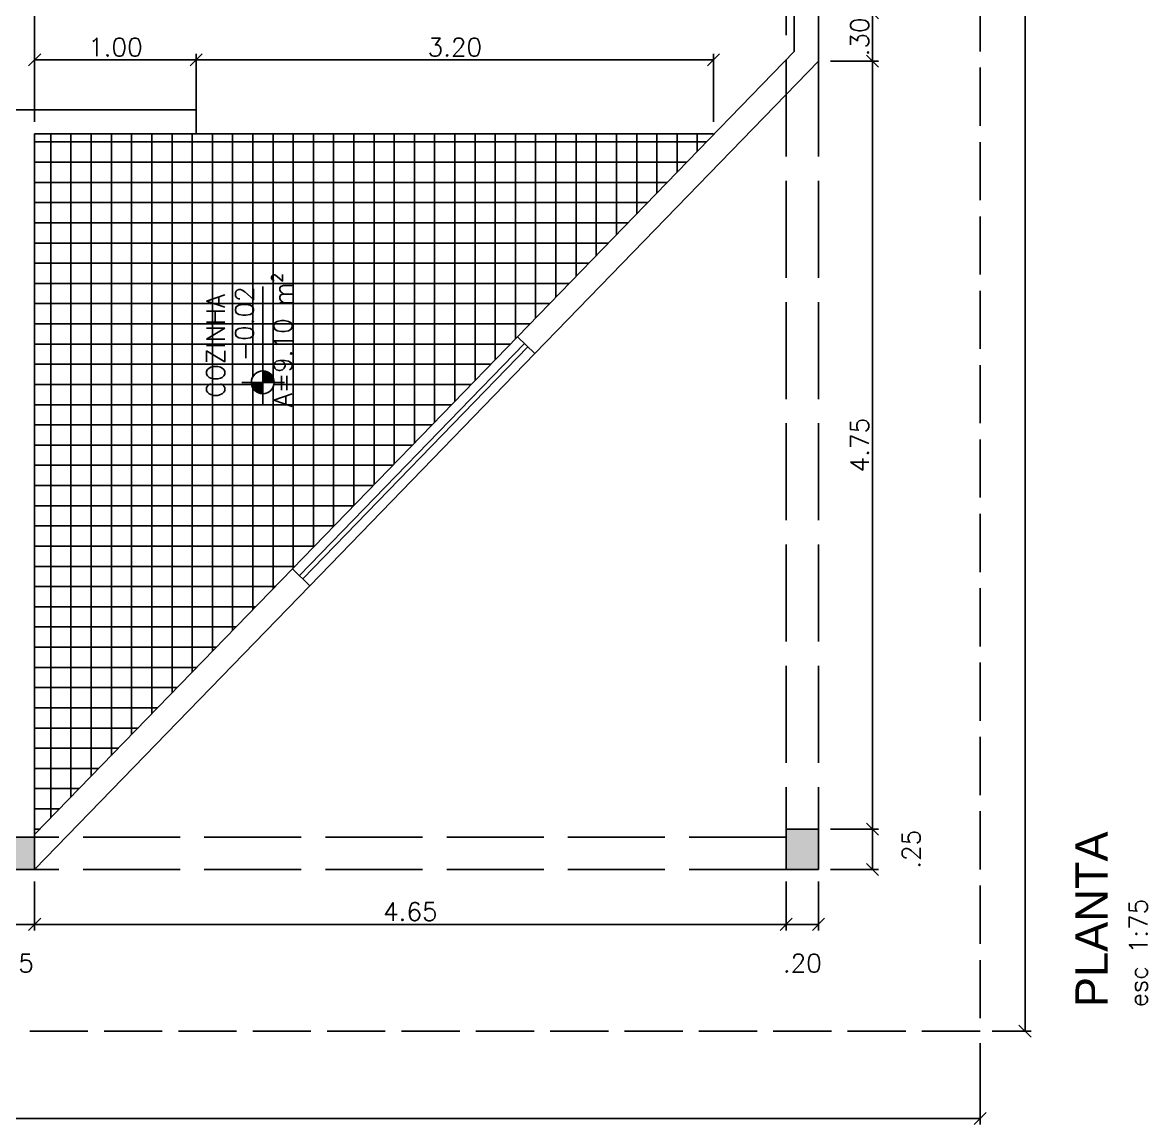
# Model space of a CAD drawing. Header units: inches. Extents: x -2 to 120, y -6 to 26.
# Drawn here: x 60.12 to 67.08, y -3.16 to 3.66 of the extents above; entities that cross this region are included whole.
import ezdxf

# ---------------------------------------------------------------- set-up
doc = ezdxf.new("R2010")
doc.units = ezdxf.units.IN
doc.header["$MEASUREMENT"] = 0
doc.linetypes.add('ACAD_ISO02W100', pattern=[15, 12, -3])
for name, color, linetype in [('Alvenaria', 4, 'Continuous'), ('ARQ-COTAS', 1, 'Continuous'), ('ARQ-NIVEL', 1, 'Continuous'), ('ARQ-TEXTO2', 2, 'Continuous'), ('ARQ-TEXTO3', 3, 'Continuous'), ('ARQ-TEXTO4', 4, 'Continuous'), ('Estrutura', 6, 'Continuous'), ('Hachura', 8, 'Continuous'), ('Janela', 3, 'Continuous'), ('Peitoril', 1, 'Continuous'), ('Projecao', 1, 'ACAD_ISO02W100')]:
    doc.layers.add(name, color=color, linetype=linetype)
doc.layers.get('0').off()
doc.styles.add('ROMANS', font='romans.shx')
doc.dimstyles.new('1-75', dxfattribs={"dimscale": 0.75, "dimtxt": 0.15, "dimasz": 0.1, "dimexe": 0.05, "dimexo": 0.1, "dimgap": 0.03, "dimtad": 1, "dimzin": 5, "dimdsep": 46, "dimtxsty": 'ROMANS', "dimblk": 'OBLIQUE', "dimcen": 0, "dimclrd": 256, "dimclre": 256, "dimclrt": 2, "dimadec": 0, "dimazin": 0, "dimtfac": 1, "dimtofl": 0, "dimtmove": 2, "dimatfit": 3, "dimfxl": 0.04, "dimtolj": 1, "dimtzin": 1, "dimarcsym": 0})

# ---------------------------------------------------------------- blocks, each defined once
blk = doc.blocks.new('nivel planta')
at = {"layer": 'ARQ-NIVEL', "color": 1}
for p, q in [((-0.7909, 0.174), (-0.7909, -0.1786)), ((0, 0), (-0.9695, 0)), ((-0.8843, 0.007), (-0.7909, 0.007)), ((-0.8834, 0.0148), (-0.7909, 0.0148)), ((-0.8818, 0.0226), (-0.7909, 0.0226)), ((-0.8795, 0.0304), (-0.7909, 0.0304)), ((-0.8764, 0.0382), (-0.7909, 0.0382)), ((-0.8725, 0.0461), (-0.7909, 0.0461)), ((-0.8676, 0.0539), (-0.7909, 0.0539)), ((-0.8615, 0.0617), (-0.7909, 0.0617)), ((-0.8538, 0.0695), (-0.7909, 0.0695)), ((-0.8439, 0.0773), (-0.7909, 0.0773)), ((-0.8301, 0.0851), (-0.7909, 0.0851)), ((-0.7909, -0.0008), (-0.6971, -0.0008)), ((-0.7909, -0.0086), (-0.6975, -0.0086)), ((-0.7909, -0.0164), (-0.6986, -0.0164)), ((-0.7909, -0.0243), (-0.7003, -0.0243)), ((-0.7909, -0.0321), (-0.7028, -0.0321)), ((-0.7909, -0.0399), (-0.706, -0.0399)), ((-0.7909, -0.0477), (-0.7101, -0.0477)), ((-0.7909, -0.0555), (-0.7153, -0.0555)), ((-0.7909, -0.0633), (-0.7217, -0.0633)), ((-0.7909, -0.0711), (-0.7298, -0.0711)), ((-0.7909, -0.0789), (-0.7403, -0.0789)), ((-0.7909, -0.0868), (-0.7553, -0.0868))]:
    blk.add_line(p, q, dxfattribs=at)
blk.add_circle((-0.7909, 0), 0.0937, dxfattribs=at)
blk = doc.blocks.new('_Oblique')
at = {"color": 0, "linetype": 'ByBlock', "lineweight": -2}
blk.add_line((-0.5, -0.5), (0.5, 0.5), dxfattribs=at)
blk = doc.blocks.new('*D708')
at = {"layer": 'ARQ-COTAS', "lineweight": -2, "transparency": 16777216}
for p, q in [((65.1191, 3.7194), (65.4154, 3.7194)), ((65.3779, 3.7194), (65.3779, 3.4194)), ((65.1191, 3.4194), (65.4154, 3.4194))]:
    blk.add_line(p, q, dxfattribs=at)
at = {"layer": 'DEFPOINTS', "color": 0, "transparency": 16777216}
for p in [(65.0441, 3.7194), (65.0441, 3.4194), (65.3779, 3.4194)]:
    blk.add_point(p, dxfattribs=at)
at = {"layer": 'ARQ-COTAS', "lineweight": -2, "transparency": 16777216, "xscale": 0.07500000000000001, "yscale": 0.07500000000000001, "zscale": 0.07500000000000001}
for p, rotation in [((65.3779, 3.7194), 90), ((65.3779, 3.4194), 270)]:
    blk.add_blockref('_Oblique', p, dxfattribs=dict(at, rotation=rotation))
at = {"layer": 'ARQ-COTAS', "color": 2, "transparency": 16777216, "insert": (65.2992, 3.5694), "char_height": 0.1125, "attachment_point": 5, "rotation": 90, "style": 'ROMANS'}
blk.add_mtext('\\A1;.30', dxfattribs=at)
blk = doc.blocks.new('*D709')
at = {"layer": 'ARQ-COTAS', "lineweight": -2, "transparency": 16777216}
for p, q in [((65.1191, 3.4194), (65.4154, 3.4194)), ((65.3779, 3.4194), (65.3779, -1.3306)), ((65.1191, -1.3306), (65.4154, -1.3306))]:
    blk.add_line(p, q, dxfattribs=at)
at = {"layer": 'DEFPOINTS', "color": 0, "transparency": 16777216}
for p in [(65.0441, 3.4194), (65.0441, -1.3306), (65.3779, -1.3306)]:
    blk.add_point(p, dxfattribs=at)
at = {"layer": 'ARQ-COTAS', "lineweight": -2, "transparency": 16777216, "xscale": 0.07500000000000001, "yscale": 0.07500000000000001, "zscale": 0.07500000000000001}
for p, rotation in [((65.3779, 3.4194), 90), ((65.3779, -1.3306), 270)]:
    blk.add_blockref('_Oblique', p, dxfattribs=dict(at, rotation=rotation))
at = {"layer": 'ARQ-COTAS', "color": 2, "transparency": 16777216, "insert": (65.2992, 1.0444), "char_height": 0.1125, "attachment_point": 5, "rotation": 90, "style": 'ROMANS'}
blk.add_mtext('\\A1;4.75', dxfattribs=at)
blk = doc.blocks.new('*D710')
at = {"layer": 'ARQ-COTAS', "lineweight": -2, "transparency": 16777216}
for p, q in [((65.1191, -1.3306), (65.4154, -1.3306)), ((65.3779, -1.3306), (65.3779, -1.5806)), ((65.1191, -1.5806), (65.4154, -1.5806))]:
    blk.add_line(p, q, dxfattribs=at)
at = {"layer": 'DEFPOINTS', "color": 0, "transparency": 16777216}
for p in [(65.0441, -1.3306), (65.0441, -1.5806), (65.3779, -1.5806)]:
    blk.add_point(p, dxfattribs=at)
at = {"layer": 'ARQ-COTAS', "lineweight": -2, "transparency": 16777216, "xscale": 0.07500000000000001, "yscale": 0.07500000000000001, "zscale": 0.07500000000000001}
for p, rotation in [((65.3779, -1.3306), 90), ((65.3779, -1.5806), 270)]:
    blk.add_blockref('_Oblique', p, dxfattribs=dict(at, rotation=rotation))
at = {"layer": 'ARQ-COTAS', "color": 2, "transparency": 16777216, "insert": (65.6179, -1.4556), "char_height": 0.1125, "attachment_point": 5, "rotation": 90, "style": 'ROMANS'}
blk.add_mtext('\\A1;.25', dxfattribs=at)
blk = doc.blocks.new('*D711')
at = {"layer": 'ARQ-COTAS', "lineweight": -2, "transparency": 16777216}
for p, q in [((66.1191, 14.4194), (66.3595, 14.4194)), ((66.322, 14.4194), (66.322, -2.5806)), ((66.1191, -2.5806), (66.3595, -2.5806))]:
    blk.add_line(p, q, dxfattribs=at)
at = {"layer": 'DEFPOINTS', "color": 0, "transparency": 16777216}
for p in [(66.0441, 14.4194), (66.0441, -2.5806), (66.322, -2.5806)]:
    blk.add_point(p, dxfattribs=at)
at = {"layer": 'ARQ-COTAS', "lineweight": -2, "transparency": 16777216, "xscale": 0.07500000000000001, "yscale": 0.07500000000000001, "zscale": 0.07500000000000001}
for p, rotation in [((66.322, 14.4194), 90), ((66.322, -2.5806), 270)]:
    blk.add_blockref('_Oblique', p, dxfattribs=dict(at, rotation=rotation))
at = {"layer": 'ARQ-COTAS', "color": 2, "transparency": 16777216, "insert": (66.2433, 5.9194), "char_height": 0.1125, "attachment_point": 5, "rotation": 90, "style": 'ROMANS'}
blk.add_mtext('\\A1;17.00', dxfattribs=at)
blk = doc.blocks.new('*D712')
at = {"layer": 'ARQ-COTAS', "lineweight": -2, "transparency": 16777216}
for p, q in [((64.8441, -1.6556), (64.8441, -1.9575)), ((65.0441, -1.6556), (65.0441, -1.9575)), ((65.0441, -1.92), (64.8441, -1.92))]:
    blk.add_line(p, q, dxfattribs=at)
at = {"layer": 'DEFPOINTS', "color": 0, "transparency": 16777216}
for p in [(64.8441, -1.5806), (65.0441, -1.5806), (64.8441, -1.92)]:
    blk.add_point(p, dxfattribs=at)
at = {"layer": 'ARQ-COTAS', "lineweight": -2, "transparency": 16777216, "xscale": 0.07500000000000001, "yscale": 0.07500000000000001, "zscale": 0.07500000000000001, "rotation": 180}
blk.add_blockref('_Oblique', (64.8441, -1.92), dxfattribs=at)
at = {"layer": 'ARQ-COTAS', "lineweight": -2, "transparency": 16777216, "xscale": 0.07500000000000001, "yscale": 0.07500000000000001, "zscale": 0.07500000000000001}
blk.add_blockref('_Oblique', (65.0441, -1.92), dxfattribs=at)
at = {"layer": 'ARQ-COTAS', "color": 2, "transparency": 16777216, "insert": (64.9441, -2.16), "char_height": 0.1125, "attachment_point": 5, "style": 'ROMANS'}
blk.add_mtext('\\A1;.20', dxfattribs=at)
blk = doc.blocks.new('*D713')
at = {"layer": 'ARQ-COTAS', "lineweight": -2, "transparency": 16777216}
for p, q in [((60.1941, -1.6556), (60.1941, -1.9575)), ((64.8441, -1.6556), (64.8441, -1.9575)), ((64.8441, -1.92), (60.1941, -1.92))]:
    blk.add_line(p, q, dxfattribs=at)
at = {"layer": 'DEFPOINTS', "color": 0, "transparency": 16777216}
for p in [(60.1941, -1.5806), (64.8441, -1.5806), (60.1941, -1.92)]:
    blk.add_point(p, dxfattribs=at)
at = {"layer": 'ARQ-COTAS', "lineweight": -2, "transparency": 16777216, "xscale": 0.07500000000000001, "yscale": 0.07500000000000001, "zscale": 0.07500000000000001, "rotation": 180}
blk.add_blockref('_Oblique', (60.1941, -1.92), dxfattribs=at)
at = {"layer": 'ARQ-COTAS', "lineweight": -2, "transparency": 16777216, "xscale": 0.07500000000000001, "yscale": 0.07500000000000001, "zscale": 0.07500000000000001}
blk.add_blockref('_Oblique', (64.8441, -1.92), dxfattribs=at)
at = {"layer": 'ARQ-COTAS', "color": 2, "transparency": 16777216, "insert": (62.5191, -1.8413), "char_height": 0.1125, "attachment_point": 5, "style": 'ROMANS'}
blk.add_mtext('\\A1;4.65', dxfattribs=at)
blk = doc.blocks.new('*D714')
at = {"layer": 'ARQ-COTAS', "lineweight": -2, "transparency": 16777216}
for p, q in [((59.9441, -1.6556), (59.9441, -1.9575)), ((60.1941, -1.6556), (60.1941, -1.9575)), ((60.1941, -1.92), (59.9441, -1.92))]:
    blk.add_line(p, q, dxfattribs=at)
at = {"layer": 'DEFPOINTS', "color": 0, "transparency": 16777216}
for p in [(59.9441, -1.5806), (60.1941, -1.5806), (59.9441, -1.92)]:
    blk.add_point(p, dxfattribs=at)
at = {"layer": 'ARQ-COTAS', "lineweight": -2, "transparency": 16777216, "xscale": 0.07500000000000001, "yscale": 0.07500000000000001, "zscale": 0.07500000000000001, "rotation": 180}
blk.add_blockref('_Oblique', (59.9441, -1.92), dxfattribs=at)
at = {"layer": 'ARQ-COTAS', "lineweight": -2, "transparency": 16777216, "xscale": 0.07500000000000001, "yscale": 0.07500000000000001, "zscale": 0.07500000000000001}
blk.add_blockref('_Oblique', (60.1941, -1.92), dxfattribs=at)
at = {"layer": 'ARQ-COTAS', "color": 2, "transparency": 16777216, "insert": (60.0691, -2.16), "char_height": 0.1125, "attachment_point": 5, "style": 'ROMANS'}
blk.add_mtext('\\A1;.25', dxfattribs=at)
blk = doc.blocks.new('*D722')
at = {"layer": 'ARQ-COTAS', "lineweight": -2, "transparency": 16777216}
for p, q in [((51.0441, -2.6556), (51.0441, -3.158)), ((66.0441, -2.6556), (66.0441, -3.158)), ((66.0441, -3.1205), (51.0441, -3.1205))]:
    blk.add_line(p, q, dxfattribs=at)
at = {"layer": 'DEFPOINTS', "color": 0, "transparency": 16777216}
for p in [(51.0441, -2.5806), (66.0441, -2.5806), (51.0441, -3.1205)]:
    blk.add_point(p, dxfattribs=at)
at = {"layer": 'ARQ-COTAS', "lineweight": -2, "transparency": 16777216, "xscale": 0.07500000000000001, "yscale": 0.07500000000000001, "zscale": 0.07500000000000001, "rotation": 180}
blk.add_blockref('_Oblique', (51.0441, -3.1205), dxfattribs=at)
at = {"layer": 'ARQ-COTAS', "lineweight": -2, "transparency": 16777216, "xscale": 0.07500000000000001, "yscale": 0.07500000000000001, "zscale": 0.07500000000000001}
blk.add_blockref('_Oblique', (66.0441, -3.1205), dxfattribs=at)
at = {"layer": 'ARQ-COTAS', "color": 2, "transparency": 16777216, "insert": (58.5441, -3.0418), "char_height": 0.1125, "attachment_point": 5, "style": 'ROMANS'}
blk.add_mtext('\\A1;15.00', dxfattribs=at)
blk = doc.blocks.new('*D731')
at = {"layer": 'ARQ-COTAS', "lineweight": -2, "transparency": 16777216}
for p, q in [((61.1941, 3.0444), (61.1941, 3.4649)), ((64.3941, 3.4274), (61.1941, 3.4274)), ((64.3941, 3.0444), (64.3941, 3.4649))]:
    blk.add_line(p, q, dxfattribs=at)
at = {"layer": 'DEFPOINTS', "color": 0, "transparency": 16777216}
for p in [(61.1941, 3.4274), (61.1941, 2.9694), (64.3941, 2.9694)]:
    blk.add_point(p, dxfattribs=at)
at = {"layer": 'ARQ-COTAS', "lineweight": -2, "transparency": 16777216, "xscale": 0.07500000000000001, "yscale": 0.07500000000000001, "zscale": 0.07500000000000001, "rotation": 180}
blk.add_blockref('_Oblique', (61.1941, 3.4274), dxfattribs=at)
at = {"layer": 'ARQ-COTAS', "lineweight": -2, "transparency": 16777216, "xscale": 0.07500000000000001, "yscale": 0.07500000000000001, "zscale": 0.07500000000000001}
blk.add_blockref('_Oblique', (64.3941, 3.4274), dxfattribs=at)
at = {"layer": 'ARQ-COTAS', "color": 2, "transparency": 16777216, "insert": (62.7941, 3.5062), "char_height": 0.1125, "attachment_point": 5, "style": 'ROMANS'}
blk.add_mtext('\\A1;3.20', dxfattribs=at)
blk = doc.blocks.new('*D732')
at = {"layer": 'ARQ-COTAS', "lineweight": -2, "transparency": 16777216}
for p, q in [((60.1941, 3.0444), (60.1941, 3.4649)), ((61.1941, 3.4274), (60.1941, 3.4274)), ((61.1941, 3.1944), (61.1941, 3.4649))]:
    blk.add_line(p, q, dxfattribs=at)
at = {"layer": 'DEFPOINTS', "color": 0, "transparency": 16777216}
for p in [(60.1941, 3.4274), (61.1941, 3.1194), (60.1941, 2.9694)]:
    blk.add_point(p, dxfattribs=at)
at = {"layer": 'ARQ-COTAS', "lineweight": -2, "transparency": 16777216, "xscale": 0.07500000000000001, "yscale": 0.07500000000000001, "zscale": 0.07500000000000001, "rotation": 180}
blk.add_blockref('_Oblique', (60.1941, 3.4274), dxfattribs=at)
at = {"layer": 'ARQ-COTAS', "lineweight": -2, "transparency": 16777216, "xscale": 0.07500000000000001, "yscale": 0.07500000000000001, "zscale": 0.07500000000000001}
blk.add_blockref('_Oblique', (61.1941, 3.4274), dxfattribs=at)
at = {"layer": 'ARQ-COTAS', "color": 2, "transparency": 16777216, "insert": (60.6941, 3.5062), "char_height": 0.1125, "attachment_point": 5, "style": 'ROMANS'}
blk.add_mtext('\\A1;1.00', dxfattribs=at)

msp = doc.modelspace()

# ---------------------------------------------------------------- hatches: boundary and pattern name
at = {"layer": 'Hachura', "ltscale": 0.03}
h = msp.add_hatch(dxfattribs=at)
h.set_pattern_fill('NET', color=256, angle=90)
h.set_pattern_definition([(90, (65.04415, -1.5806), (-0.125, 8e-18), []), (180, (65.04415, -1.5806), (-2e-17, -0.125), [])])
h.paths.add_polyline_path([(61.1941, 2.9694), (60.1941, 2.9694), (60.1941, -1.3652), (61.7894, 0.2794), (63.1819, 1.715), (64.3987, 2.9694)])
h.paths.add_polyline_path([(61.6006, 1.3626), (61.6006, 1.4327), (61.5947, 1.4327), (61.5947, 1.3633), (61.6006, 1.3626, -1.008789), (61.6123, 1.5027), (61.6123, 1.4327), (61.6182, 1.4327), (61.6182, 1.502), (61.6123, 1.5027, -0.991288)], flags=16)
h.paths.add_polyline_path([(61.6592, 1.4327), (61.6592, 1.4785), (61.6533, 1.4846), (61.6533, 1.4327)], flags=0)
h.paths.add_polyline_path([(61.665, 1.4327), (61.6709, 1.4327), (61.6709, 1.4594), (61.665, 1.4707)], flags=0)
h.paths.add_polyline_path([(61.6358, 1.4327), (61.6358, 1.4964), (61.6299, 1.4988), (61.6299, 1.4327)], flags=0)
h.paths.add_polyline_path([(54.1941, 1.4194), (53.1941, 1.4194), (52.2441, 1.4194), (52.2441, -1.3806), (56.5441, -1.3806), (56.5441, -1.3306), (56.5441, -0.6306), (56.5441, 1.4194)])
h.paths.add_polyline_path([(54.1014, -0.117), (54.1014, -0.0469), (54.0955, -0.0469), (54.0955, -0.1163), (54.1014, -0.117, -1.008789), (54.1131, 0.0231), (54.1131, -0.0469), (54.119, -0.0469), (54.119, 0.0223), (54.1131, 0.0231, -0.991288)], flags=16)
h.paths.add_polyline_path([(54.1658, -0.009), (54.1658, -0.0469), (54.1717, -0.0469), (54.1717, -0.0202)], flags=0)
h.paths.add_polyline_path([(54.1483, -0.0469), (54.1483, 0.0098), (54.1424, 0.0137), (54.1424, -0.0469)], flags=0)
h.paths.add_polyline_path([(54.1541, -0.0469), (54.16, -0.0469), (54.16, -0.0011), (54.1541, 0.005)], flags=0)
h.paths.add_polyline_path([(54.1307, -0.0469), (54.1307, 0.0192), (54.1248, 0.021), (54.1248, -0.0469)], flags=0)
h.paths.add_polyline_path([(52.2441, 13.2194), (52.2441, 13.1694), (52.2441, 9.6194), (53.4941, 10.8694), (53.7041, 10.8694), (54.4041, 10.8694), (56.8941, 10.8694), (56.8941, 13.2294)])
h.paths.add_polyline_path([(52.2441, -1.3806), (52.2441, -1.5806), (56.5441, -1.5806), (56.5441, -1.3806)])
h.paths.add_polyline_path([(52.0441, 1.4194), (52.0441, -1.3306), (52.2441, -1.3306), (52.2441, 1.4194)])
h.paths.add_polyline_path([(52.0441, 13.1694), (52.0441, 9.4194), (52.2441, 9.6194), (52.2441, 13.1694)])
h.paths.add_polyline_path([(52.2441, 13.4194), (52.2441, 13.2194), (56.8941, 13.2294), (56.8941, 13.4294)])
h.paths.add_polyline_path([(57.1445, 9.2694), (57.1443, 3.9194), (57.5441, 3.9194), (59.5441, 3.9194), (59.9441, 3.9194), (59.9441, 5.9194), (59.0441, 5.9194), (59.0441, 5.9494, -0.393089), (59.9441, 6.9173), (59.9441, 6.9244, -0.376581), (59.0446, 7.8894), (59.0441, 7.8894), (59.0441, 7.9194), (59.9441, 7.9194), (59.9441, 9.2694)])
h.paths.add_polyline_path([(58.5569, 6.8653), (58.5569, 6.7952), (58.5627, 6.7952), (58.5627, 6.8645), (58.5569, 6.8653, -0.991288), (58.5451, 6.7251), (58.5451, 6.7952), (58.5393, 6.7952), (58.5393, 6.7258), (58.5451, 6.7251, -1.008789)], flags=16)
h.paths.add_polyline_path([(59.0441, 5.9494), (59.9441, 5.9494), (59.9441, 6.9173, 0.393089)], flags=17)
h.paths.add_polyline_path([(59.0446, 7.8894, 0.376581), (59.9441, 6.9244), (59.9441, 7.8894)], flags=17)
h.paths.add_polyline_path([(59.9441, 7.8894), (59.9441, 6.9244, 0.017544), (60.0142, 6.9198, -0.007728), (60.0441, 6.9194), (60.0441, 7.8894)])
h.paths.add_polyline_path([(59.9441, 6.9173), (59.9441, 5.9494), (60.0441, 5.9494), (60.0441, 6.9194, -0.0075), (60.0142, 6.9198, 0.018053)])
h.paths.add_polyline_path([(59.9441, 5.9194), (59.9441, 3.9194), (60.0441, 3.9194), (60.0441, 5.9194)])
h.paths.add_polyline_path([(59.9441, 9.2694), (59.9441, 7.9194), (60.0441, 7.9194), (60.0441, 9.2694)])
h.paths.add_polyline_path([(57.0441, 9.2694), (57.0441, 8.5694), (57.0441, 4.5694), (57.0441, 3.9194), (57.1443, 3.9194), (57.1445, 9.2694)])
h.paths.add_polyline_path([(57.1445, 9.4194), (57.1445, 9.2694), (59.9441, 9.2694), (59.9441, 9.4194)])
h.paths.add_polyline_path([(57.5441, 9.9194), (57.1445, 9.9194), (57.1445, 9.4194), (59.9441, 9.4194), (59.9441, 9.9194), (59.5441, 9.9194)])
h.paths.add_polyline_path([(57.0441, 9.9194), (57.0441, 9.4194), (57.1445, 9.4194), (57.1445, 9.9194)])
h.paths.add_polyline_path([(59.9441, 9.9194), (59.9441, 9.4194), (60.0441, 9.4194), (60.0441, 9.9194)])
h.paths.add_polyline_path([(61.5769, 1.5213), (61.5769, 2.0543), (61.4081, 2.0543), (61.4081, 1.5213)], flags=24)
h.paths.add_polyline_path([(61.3992, 1.2848), (61.3992, 2.0321), (61.2304, 2.0321), (61.2304, 1.2848)], flags=24)
h.paths.add_polyline_path([(53.8857, 1.2506), (53.5026, 1.2506), (53.5026, 1.0818), (53.8857, 1.0818)], flags=24)
h.paths.add_polyline_path([(52.8857, 1.2506), (52.5026, 1.2506), (52.5026, 1.0818), (52.8857, 1.0818)], flags=24)
h.paths.add_polyline_path([(56.3848, 0.1948), (56.3848, 0.594), (56.2161, 0.594), (56.2161, 0.1948)], flags=24)
h.paths.add_polyline_path([(55.4125, 1.2018), (55.1258, 1.2018), (55.1258, 1.0331), (55.4125, 1.0331)], flags=24)
h.paths.add_polyline_path([(54.8857, 1.2506), (54.5026, 1.2506), (54.5026, 1.0818), (54.8857, 1.0818)], flags=24)
h.paths.add_polyline_path([(56.1357, 1.2506), (55.7526, 1.2506), (55.7526, 1.0818), (56.1357, 1.0818)], flags=24)
h.paths.add_polyline_path([(56.3848, -1.1239), (56.3848, -0.8373), (56.2161, -0.8373), (56.2161, -1.1239)], flags=24)
h.paths.add_polyline_path([(56.3361, -1.5989), (56.3361, -1.3123), (56.1673, -1.3123), (56.1673, -1.5989)], flags=9)
h.paths.add_polyline_path([(54.0776, 0.0416), (54.0776, 0.5747), (53.9089, 0.5747), (53.9089, 0.0416)], flags=24)
h.paths.add_polyline_path([(53.8166, -0.166), (53.8166, 0.6081), (53.6479, 0.6081), (53.6479, -0.166)], flags=24)
h.paths.add_polyline_path([(55.846, 11.0527), (55.4523, 11.0527), (55.4523, 10.8839), (55.846, 10.8839)], flags=24)
h.paths.add_polyline_path([(54.1975, 11.0527), (53.9108, 11.0527), (53.9108, 10.8839), (54.1975, 10.8839)], flags=24)
h.paths.add_polyline_path([(53.7264, 11.0378), (53.4719, 11.0378), (53.4719, 10.869), (53.7264, 10.869)], flags=24)
h.paths.add_polyline_path([(56.4798, 11.8493), (56.4798, 12.2484), (56.311, 12.2484), (56.311, 11.8493)], flags=24)
h.paths.add_polyline_path([(56.4351, 13.1852), (56.4351, 13.4718), (56.2664, 13.4718), (56.2664, 13.1852)], flags=9)
h.paths.add_polyline_path([(55.0088, 11.7433), (55.0088, 12.5174), (54.8401, 12.5174), (54.8401, 11.7433)], flags=24)
h.paths.add_polyline_path([(52.2625, 1.2018), (51.9758, 1.2018), (51.9758, 1.0331), (52.2625, 1.0331)], flags=9)
h.paths.add_polyline_path([(58.7437, 8.6266), (58.3446, 8.6266), (58.3446, 8.4578), (58.7437, 8.4578)], flags=24)
h.paths.add_polyline_path([(58.7437, 4.2473), (58.3446, 4.2473), (58.3446, 4.0786), (58.7437, 4.0786)], flags=24)
h.paths.add_polyline_path([(57.4875, 4.2473), (57.2008, 4.2473), (57.2008, 4.0786), (57.4875, 4.0786)], flags=24)
h.paths.add_polyline_path([(59.8875, 4.2473), (59.6008, 4.2473), (59.6008, 4.0786), (59.8875, 4.0786)], flags=24)
h.paths.add_polyline_path([(57.7243, 6.3675), (57.7243, 6.7666), (57.5555, 6.7666), (57.5555, 6.3675)], flags=24)
h.paths.add_polyline_path([(57.7243, 4.1011), (57.7243, 4.3877), (57.5555, 4.3877), (57.5555, 4.1011)], flags=24)
h.paths.add_polyline_path([(57.7243, 8.7737), (57.7243, 9.0603), (57.5555, 9.0603), (57.5555, 8.7737)], flags=24)
h.paths.add_polyline_path([(58.043, 9.2011), (58.043, 9.4877), (57.8743, 9.4877), (57.8743, 9.2011)], flags=9)
h.paths.add_polyline_path([(58.5214, 6.8838), (58.5214, 7.4168), (58.3527, 7.4168), (58.3527, 6.8838)], flags=24)
h.paths.add_polyline_path([(58.3016, 6.4053), (58.3016, 7.6883), (58.1328, 7.6883), (58.1328, 6.4053)], flags=24)
h.paths.add_polyline_path([(60.2125, 4.2376), (59.9258, 4.2376), (59.9258, 4.0689), (60.2125, 4.0689)], flags=9)
h.paths.add_polyline_path([(60.2625, 8.4653), (59.9758, 8.4653), (59.9758, 8.2966), (60.2625, 8.2966)], flags=9)
h.paths.add_polyline_path([(57.1625, 4.2217), (56.8758, 4.2217), (56.8758, 4.0529), (57.1625, 4.0529)], flags=9)
h.paths.add_polyline_path([(57.4862, 9.5892), (57.1996, 9.5892), (57.1996, 9.4204), (57.4862, 9.4204)], flags=24)
h.paths.add_polyline_path([(58.7437, 9.5892), (58.3446, 9.5892), (58.3446, 9.4204), (58.7437, 9.4204)], flags=24)
h.paths.add_polyline_path([(59.8865, 9.5892), (59.5999, 9.5892), (59.5999, 9.4204), (59.8865, 9.4204)], flags=24)
h.paths.add_polyline_path([(57.7243, 9.5261), (57.7243, 9.8127), (57.5555, 9.8127), (57.5555, 9.5261)], flags=24)
h.paths.add_polyline_path([(57.1494, 9.5754), (56.8628, 9.5754), (56.8628, 9.4066), (57.1494, 9.4066)], flags=9)
h.paths.add_polyline_path([(60.2125, 9.6177), (59.9258, 9.6177), (59.9258, 9.4489), (60.2125, 9.4489)], flags=9)
h = msp.add_hatch(dxfattribs=at)
h.set_pattern_fill('AR-CONC', color=256, scale=0.01, angle=90)
h.set_pattern_definition([(140, (65.04415, -1.5806), (0.00627521, 0.07172602), [0.0075, -0.0825]), (85, (65.04415, -1.5806), (-0.0752192, -0.01387513), [0.006, -0.066]), (190.45144, (65.04467, -1.574625), (-0.068944, 0.05785088), [0.00637402, -0.0701142]), (136.1842, (65.02415, -1.5806), (0.01655193, 0.10672413), [0.01125, -0.12375]), (186.63564, (65.02553, -1.57171), (-0.09741186, 0.0934662), [0.00956103, -0.1051714]), (81.18416, (65.02415, -1.5806), (-0.09741186, 0.0934662), [0.009, -0.099]), (111, (65.02915, -1.5706), (0.04026189, 0.0596907), [0.0075, -0.0825]), (56, (65.02915, -1.5706), (-0.072515, 0.02433153), [0.006, -0.066]), (161.45144, (65.0325, -1.56563), (-0.03225312, 0.08402224), [0.00637402, -0.0701142]), (127.5, (65.044147, -1.580602), (-0.033289385, 0.001215986), [0, -0.0652, 0, -0.067, 0, -0.06625]), (97.5, (65.044147, -1.580602), (-0.03944117, 0.026306954), [0, -0.0382, 0, -0.0637, 0, -0.02525]), (57.5, (65.044147, -1.602902), (0.002255487, 0.053382244), [0, -0.025, 0, -0.078, 0, -0.1035]), (47.5, (65.044147, -1.6129), (-0.0100105, 0.05831862), [0, -0.0325, 0, -0.0518, 0, -0.0735])])
h.paths.add_polyline_path([(59.9441, -1.3806), (59.9441, -1.5806), (60.1941, -1.5806), (60.1941, -1.3806)])
h.paths.add_polyline_path([(57.1441, -1.5806), (57.1441, -1.3806), (56.8941, -1.3806), (56.8941, -1.5806)])
h.paths.add_polyline_path([(56.8943, 3.9194), (56.8943, 3.7694), (57.1441, 3.7694), (57.1441, 3.9194)])
h.paths.add_polyline_path([(59.9441, 3.9194), (59.9441, 3.7694), (60.1941, 3.7694), (60.1941, 3.9194)])
h.paths.add_polyline_path([(59.9441, 9.4194), (59.9441, 9.2694), (60.1941, 9.2694), (60.1941, 9.4194)])
h.paths.add_polyline_path([(56.8945, 9.4194), (56.8945, 9.2694), (57.1441, 9.2694), (57.1441, 9.4194)])
h.paths.add_polyline_path([(52.2441, -1.3306), (52.0441, -1.3306), (52.0441, -1.5806), (52.2441, -1.5806)])
h.paths.add_polyline_path([(52.0441, 3.9694), (52.0441, 3.7194), (52.2441, 3.7194), (52.2441, 3.9694)])
h.paths.add_polyline_path([(52.0441, 9.1694), (52.2441, 9.1694), (52.2441, 9.4194), (52.0441, 9.4194)])
h.paths.add_polyline_path([(52.0441, 13.1694), (52.2441, 13.1694), (52.2441, 13.4194), (52.0441, 13.4194)])
h.paths.add_polyline_path([(59.9441, 13.2294), (60.1941, 13.2294), (60.1941, 13.4294), (59.9441, 13.4294)])
h.paths.add_polyline_path([(64.8441, 13.4294), (64.8441, 13.1794), (65.0441, 13.1794), (65.0441, 13.4294)])
h.paths.add_polyline_path([(64.8441, 9.4794), (64.8441, 9.2294), (65.0441, 9.2294), (65.0441, 9.4794)])
h.paths.add_polyline_path([(64.8441, 3.9694), (64.8441, 3.7194), (65.0441, 3.7194), (65.0441, 3.9694)])
h.paths.add_polyline_path([(64.8441, -1.3306), (64.8441, -1.5806), (65.0441, -1.5806), (65.0441, -1.3306)])
h.paths.add_polyline_path([(58.5214, 12.0944), (58.5214, 12.6274), (58.3527, 12.6274), (58.3527, 12.0944)], flags=9)
h.paths.add_polyline_path([(58.3565, 11.9418), (58.3565, 12.5231), (58.1877, 12.5231), (58.1877, 11.9418)], flags=9)

# ---------------------------------------------------------------- linework, layer by layer
at = {"layer": 'Alvenaria'}
for p, q in [((64.8941, 3.7194), (64.8941, 3.4802)), ((65.0441, 3.4194), (65.0441, 3.7194)), ((63.1819, 1.715), (64.8941, 3.4802)), ((63.2896, 1.6106), (65.0441, 3.4194)), ((56.1441, 3.1194), (61.1941, 3.1194)), ((61.1941, 2.9694), (61.1941, 3.1194)), ((60.1941, 2.9694), (60.1941, -1.3806)), ((60.1941, 2.9694), (61.1941, 2.9694)), ((60.1941, -1.3652), (61.7894, 0.2794)), ((60.1941, -1.5806), (61.8971, 0.175))]:
    msp.add_line(p, q, dxfattribs=at)
at = {"layer": 'Alvenaria', "ltscale": 0.05}
msp.add_line((61.1941, 2.9694), (64.3941, 2.9694), dxfattribs=at)
at = {"layer": 'Estrutura'}
for p, q in [((59.9441, -1.3806), (60.1941, -1.3806)), ((60.1941, -1.3806), (60.1941, -1.5806)), ((65.0441, -1.3306), (64.8441, -1.3306)), ((64.8441, -1.3306), (64.8441, -1.5806)), ((65.0441, -1.5806), (65.0441, -1.3306)), ((60.1941, -1.5806), (59.9441, -1.5806)), ((64.8441, -1.5806), (65.0441, -1.5806))]:
    msp.add_line(p, q, dxfattribs=at)
at = {"layer": 'Janela', "ltscale": 0.05}
for p, q in [((63.225, 1.6732), (61.8325, 0.2376)), ((63.2465, 1.6523), (61.854, 0.2168))]:
    msp.add_line(p, q, dxfattribs=at)
at = {"layer": 'Peitoril', "ltscale": 0.05}
for p, q in [((63.1819, 1.715), (61.7894, 0.2794)), ((63.1819, 1.715), (63.2896, 1.6106)), ((63.2896, 1.6106), (61.8971, 0.175)), ((61.7894, 0.2794), (61.8971, 0.175))]:
    msp.add_line(p, q, dxfattribs=at)
at = {"layer": 'Projecao', "ltscale": 0.03}
for p, q in [((66.0441, 14.4194), (66.0441, -2.5806)), ((66.0441, -2.5806), (51.0441, -2.5806))]:
    msp.add_line(p, q, dxfattribs=at)
at = {"layer": 'Projecao', "ltscale": 0.05}
for p, q in [((60.1941, -1.3806), (60.1941, 13.2294)), ((64.8441, 13.1794), (64.8441, -1.3306)), ((65.0441, 13.1794), (65.0441, -1.3306)), ((64.8441, -1.3806), (60.1941, -1.3806)), ((64.8441, -1.5806), (60.1941, -1.5806))]:
    msp.add_line(p, q, dxfattribs=at)

# ---------------------------------------------------------------- block references
at = {"layer": 'ARQ-NIVEL', "xscale": 0.75, "yscale": 0.75, "zscale": 0.75, "rotation": 90}
msp.add_blockref('nivel planta', (61.6058, 2.0259), dxfattribs=at)

# ---------------------------------------------------------------- texts
at = {"layer": 'ARQ-NIVEL', "color": 2, "insert": (61.5487, 2.0262), "char_height": 0.1125, "attachment_point": 9, "rotation": 90, "style": 'ROMANS'}
msp.add_mtext('-0.02', dxfattribs=at)
at = {"layer": 'ARQ-TEXTO2', "insert": (61.6743, 1.2792), "char_height": 0.1125, "attachment_point": 1, "rotation": 90, "style": 'ROMANS'}
msp.add_mtext('A=9.10 m²', dxfattribs=at)
at = {"layer": 'ARQ-TEXTO3', "insert": (61.3148, 1.6584), "char_height": 0.1125, "attachment_point": 5, "rotation": 90, "style": 'ROMANS'}
msp.add_mtext('COZINHA', dxfattribs=at)
at = {"layer": 'ARQ-TEXTO4', "insert": (66.6339, -2.432), "char_height": 0.1125, "attachment_point": 1, "rotation": 90, "style": 'ROMANS'}
msp.add_mtext('{\\fArial|b0|i0|c238|p34;\\H1.778x;\\C4;PLANTA\\Fromans|c0;\\H0.7498x;\\P\\H0.7501x;\\C2;esc 1:75}', dxfattribs=at)

# ---------------------------------------------------------------- dimensions: what is measured, and where the dimension line sits
at = {"layer": 'ARQ-COTAS'}
for base, p1, p2, angle, picture, middle in [((66.322, -2.5806), (66.0441, 14.4194), (66.0441, -2.5806), 270, '*D711', (66.2433, 5.9194)), ((65.3779, 3.4194), (65.0441, 3.7194), (65.0441, 3.4194), 270, '*D708', (65.2992, 3.5694)), ((60.1941, 3.4274), (61.1941, 3.1194), (60.1941, 2.9694), 180, '*D732', (60.6941, 3.5062)), ((61.1941, 3.4274), (64.3941, 2.9694), (61.1941, 2.9694), 180, '*D731', (62.7941, 3.5062)), ((65.3779, -1.3306), (65.0441, 3.4194), (65.0441, -1.3306), 270, '*D709', (65.2992, 1.0444)), ((65.3779, -1.5806), (65.0441, -1.3306), (65.0441, -1.5806), 270, '*D710', (65.6179, -1.4556)), ((59.9441, -1.92), (60.1941, -1.5806), (59.9441, -1.5806), 180, '*D714', (60.0691, -2.16)), ((60.1941, -1.92), (64.8441, -1.5806), (60.1941, -1.5806), 180, '*D713', (62.5191, -1.8413)), ((64.8441, -1.92), (65.0441, -1.5806), (64.8441, -1.5806), 180, '*D712', (64.9441, -2.16)), ((51.0441, -3.1205), (66.0441, -2.5806), (51.0441, -2.5806), 180, '*D722', (58.5441, -3.0418))]:
    dim = msp.add_linear_dim(base=base, p1=p1, p2=p2, angle=angle, dimstyle='1-75', dxfattribs=at)
    dim.commit()
    dim.dimension.update_dxf_attribs({"geometry": picture, "text_midpoint": middle})

doc.saveas('drawing.dxf')
